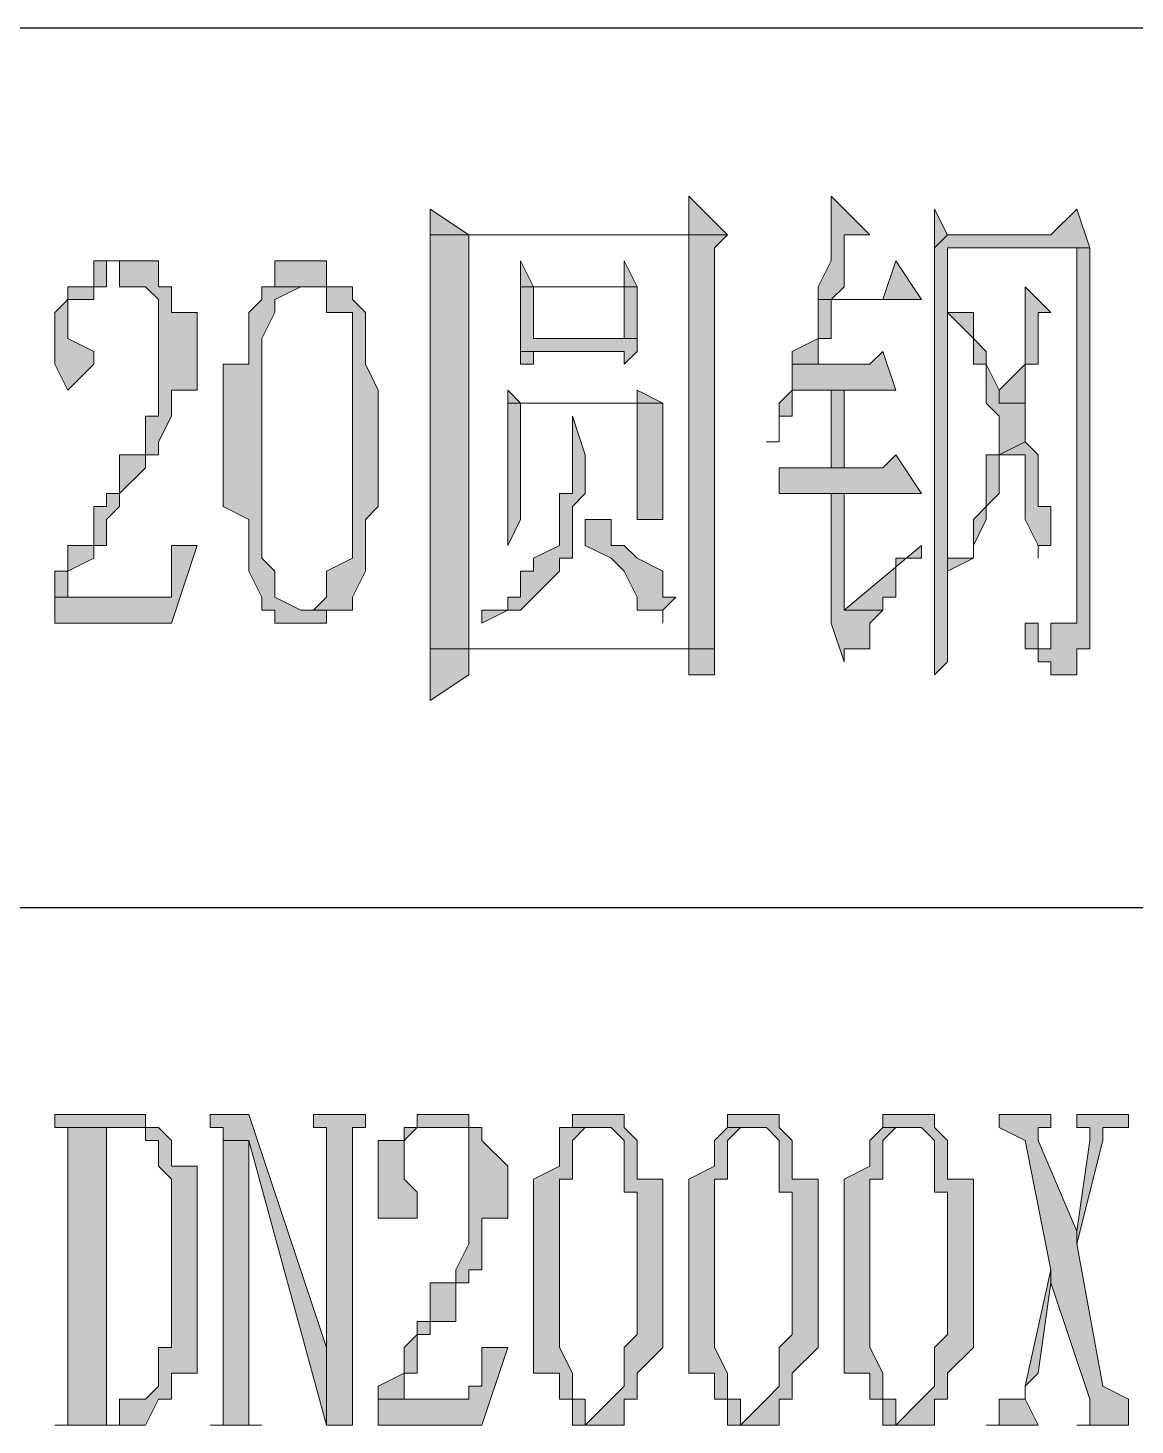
# Model space of a CAD drawing. Header units: millimetres. Extents: x 20 to 821, y 1 to 1134.
# Drawn here: x 636.28 to 651.69, y 192.38 to 211.82 of the extents above; entities that cross this region are included whole.
import ezdxf

# ---------------------------------------------------------------- set-up
doc = ezdxf.new("R2010")
doc.units = ezdxf.units.MM
doc.layers.add('1', color=7, linetype='Continuous')

msp = doc.modelspace()

# ---------------------------------------------------------------- hatches: boundary and pattern name
h = msp.add_hatch(color=0)
h.dxf.hatch_style = 2
h.paths.add_polyline_path([(645.48, 209.481732), (645.48, 208.941732), (642.42, 208.941732), (646.02, 208.941732)])
h = msp.add_hatch(color=0)
h.dxf.hatch_style = 2
h.paths.add_polyline_path([(647.46, 209.481732), (647.46, 208.581732), (647.28, 208.221732), (647.28, 208.041732), (647.46, 208.041732), (647.64, 208.221732), (647.64, 208.941732), (648, 208.941732)])
h = msp.add_hatch(color=0)
h.dxf.hatch_style = 2
h.paths.add_polyline_path([(641.88, 209.301732), (641.88, 208.941732), (645.48, 208.941732), (645.48, 203.181732), (642.42, 203.181732), (645.84, 203.181732), (645.84, 203.541732), (645.84, 208.761732), (646.02, 208.941732), (642.42, 208.941732)])
h = msp.add_hatch(color=0)
h.dxf.hatch_style = 2
h.paths.add_polyline_path([(648.9, 209.301732), (648.9, 208.761732), (649.08, 208.941732)])
h = msp.add_hatch(color=0)
h.dxf.hatch_style = 2
h.paths.add_polyline_path([(650.88, 209.301732), (650.52, 208.941732), (649.08, 208.941732), (648.9, 208.761732), (648.9, 204.981732), (648.9, 202.821732), (649.08, 203.001732), (649.08, 208.761732), (650.88, 208.761732), (651.06, 208.761732)])
h = msp.add_hatch(color=0)
h.dxf.hatch_style = 2
h.paths.add_polyline_path([(641.88, 208.941732), (641.88, 203.181732), (645.48, 203.181732), (645.48, 202.821732), (645.84, 202.821732), (645.84, 203.181732), (642.42, 203.181732), (642.42, 208.941732), (645.48, 208.941732)])
h = msp.add_hatch(color=0)
h.dxf.hatch_style = 2
h.paths.add_polyline_path([(651.06, 208.761732), (650.88, 208.761732), (650.88, 203.541732), (650.52, 203.541732), (650.52, 203.181732), (650.16, 203.181732), (650.34, 203.181732), (650.34, 203.001732), (650.52, 203.001732), (650.52, 202.821732), (650.88, 202.821732), (650.88, 203.181732), (651.06, 203.181732)])
h = msp.add_hatch(color=0)
h.dxf.hatch_style = 2
h.paths.add_polyline_path([(637.2, 208.581732), (637.2, 208.221732), (636.84, 208.221732), (636.84, 208.041732), (636.66, 207.861732), (636.66, 207.141732), (636.84, 206.781732), (637.2, 207.141732), (637.2, 207.321732), (636.84, 207.501732), (636.84, 208.041732), (637.2, 208.041732), (637.2, 208.221732), (637.38, 208.221732), (637.38, 208.581732), (637.56, 208.581732)])
h = msp.add_hatch(color=0)
h.dxf.hatch_style = 2
h.paths.add_polyline_path([(637.56, 208.581732), (637.2, 208.581732), (637.56, 208.581732), (637.56, 208.221732), (637.92, 208.221732), (638.1, 208.041732), (638.1, 206.421732), (637.92, 206.421732), (637.92, 206.061732), (637.92, 205.881732), (637.56, 205.881732), (637.56, 205.341732), (637.38, 205.341732), (637.38, 205.161732), (637.2, 205.161732), (637.2, 204.621732), (636.84, 204.621732), (636.84, 204.261732), (636.66, 204.261732), (636.66, 203.901732), (636.84, 203.901732), (636.84, 204.261732), (637.2, 204.441732), (637.2, 204.621732), (637.38, 204.621732), (637.38, 204.981732), (637.56, 205.161732), (637.56, 205.341732), (637.92, 205.701732), (637.92, 205.881732), (638.1, 205.881732), (638.1, 206.061732), (638.28, 206.421732), (638.28, 206.781732), (638.64, 206.781732), (638.64, 207.861732), (638.28, 207.861732), (638.28, 208.221732), (638.1, 208.221732), (638.1, 208.581732), (637.92, 208.581732)])
h = msp.add_hatch(color=0)
h.dxf.hatch_style = 2
h.paths.add_polyline_path([(640.26, 208.581732), (639.72, 208.581732), (639.72, 208.221732), (640.44, 208.221732), (640.44, 208.041732), (640.44, 207.861732), (640.8, 207.861732), (640.8, 206.061732), (640.8, 205.881732), (640.8, 204.441732), (640.44, 204.261732), (640.44, 203.901732), (640.26, 203.721732), (640.8, 203.721732), (640.8, 203.901732), (640.98, 204.261732), (640.98, 204.981732), (641.16, 205.161732), (641.16, 206.781732), (640.98, 207.141732), (640.98, 207.861732), (640.8, 208.041732), (640.8, 208.221732), (640.44, 208.221732), (640.44, 208.581732)])
h = msp.add_hatch(color=0)
h.dxf.hatch_style = 2
h.paths.add_polyline_path([(643.14, 208.581732), (643.14, 208.221732), (643.32, 208.221732)])
h = msp.add_hatch(color=0)
h.dxf.hatch_style = 2
h.paths.add_polyline_path([(644.58, 208.581732), (644.58, 208.221732), (643.32, 208.221732), (643.14, 208.221732), (643.14, 208.041732), (643.14, 207.321732), (644.58, 207.321732), (644.58, 207.141732), (644.76, 207.321732), (644.76, 207.501732), (643.32, 207.501732), (643.32, 208.221732), (644.58, 208.221732), (644.76, 208.221732)])
h = msp.add_hatch(color=0)
h.dxf.hatch_style = 2
h.paths.add_polyline_path([(648.36, 208.581732), (648.18, 208.041732), (647.28, 208.041732), (647.28, 207.861732), (647.28, 207.501732), (646.92, 207.321732), (646.92, 207.141732), (647.28, 207.141732), (647.28, 207.501732), (647.46, 207.501732), (647.46, 208.041732), (648.72, 208.041732)])
h = msp.add_hatch(color=0)
h.dxf.hatch_style = 2
h.paths.add_polyline_path([(639.72, 208.221732), (639.54, 208.221732), (639.54, 208.041732), (639.36, 207.861732), (639.36, 207.141732), (639, 207.141732), (639, 205.161732), (639.36, 204.981732), (639.36, 204.441732), (639.36, 204.261732), (639.54, 203.901732), (639.54, 203.721732), (639.72, 203.721732), (639.72, 203.541732), (640.08, 203.541732), (640.44, 203.541732), (640.44, 203.721732), (640.08, 203.721732), (639.72, 203.901732), (639.72, 204.261732), (639.54, 204.441732), (639.54, 207.501732), (639.72, 207.861732), (639.72, 208.041732), (640.08, 208.221732), (640.26, 208.221732)])
h = msp.add_hatch(color=0)
h.dxf.hatch_style = 2
h.paths.add_polyline_path([(644.76, 208.221732), (644.58, 208.221732), (644.58, 207.501732), (643.32, 207.501732), (644.76, 207.501732)])
h = msp.add_hatch(color=0)
h.dxf.hatch_style = 2
h.paths.add_polyline_path([(650.16, 208.221732), (650.16, 207.141732), (649.8, 206.781732), (649.8, 206.601732), (650.16, 206.601732), (650.16, 207.141732), (650.34, 207.141732), (650.34, 207.861732), (650.52, 207.861732)])
h = msp.add_hatch(color=0)
h.dxf.hatch_style = 2
h.paths.add_polyline_path([(649.08, 207.861732), (649.44, 207.501732), (649.44, 207.141732), (649.62, 207.141732), (649.62, 206.601732), (649.8, 206.421732), (649.8, 205.881732), (649.62, 205.881732), (649.62, 205.161732), (649.44, 204.981732), (649.44, 204.441732), (649.08, 204.441732), (649.08, 204.261732), (649.44, 204.441732), (649.44, 204.621732), (649.62, 204.981732), (649.62, 205.161732), (649.8, 205.341732), (649.8, 205.881732), (650.16, 206.061732), (650.16, 206.601732), (649.8, 206.601732), (649.8, 206.781732), (649.62, 207.141732), (649.62, 207.321732), (649.44, 207.501732), (649.44, 207.861732)])
h = msp.add_hatch(color=0)
h.dxf.hatch_style = 2
h.paths.add_polyline_path([(643.14, 207.321732), (643.14, 207.141732), (643.32, 207.141732), (643.32, 207.321732), (644.58, 207.321732)])
h = msp.add_hatch(color=0)
h.dxf.hatch_style = 2
h.paths.add_polyline_path([(648.18, 207.321732), (648, 207.141732), (646.92, 207.141732), (646.92, 206.781732), (646.74, 206.601732), (646.74, 206.061732), (646.56, 206.061732), (646.74, 206.061732), (646.74, 206.421732), (646.92, 206.421732), (646.92, 206.601732), (646.92, 206.781732), (647.46, 206.781732), (648.36, 206.781732)])
h = msp.add_hatch(color=0)
h.dxf.hatch_style = 2
h.paths.add_polyline_path([(642.96, 206.781732), (642.96, 206.601732), (644.76, 206.601732), (644.76, 204.981732), (645.12, 204.981732), (645.12, 206.601732), (643.14, 206.601732)])
h = msp.add_hatch(color=0)
h.dxf.hatch_style = 2
h.paths.add_polyline_path([(644.76, 206.781732), (644.76, 206.601732), (643.14, 206.601732), (645.12, 206.601732)])
h = msp.add_hatch(color=0)
h.dxf.hatch_style = 2
h.paths.add_polyline_path([(647.46, 205.701732), (647.64, 205.701732), (647.64, 206.781732), (647.46, 206.781732)])
h = msp.add_hatch(color=0)
h.dxf.hatch_style = 2
h.paths.add_polyline_path([(642.96, 206.601732), (642.96, 204.621732), (643.14, 204.981732), (643.14, 206.601732), (644.76, 206.601732)])
h = msp.add_hatch(color=0)
h.dxf.hatch_style = 2
h.paths.add_polyline_path([(643.86, 206.421732), (643.86, 205.341732), (643.68, 205.341732), (643.68, 204.621732), (643.32, 204.441732), (643.32, 204.261732), (643.14, 204.261732), (643.14, 203.901732), (642.96, 203.901732), (642.96, 203.721732), (642.6, 203.721732), (642.6, 203.541732), (642.96, 203.721732), (643.14, 203.721732), (643.32, 203.901732), (643.68, 204.261732), (643.68, 204.441732), (643.86, 204.441732), (643.86, 205.161732), (644.04, 205.341732), (644.04, 205.881732)])
h = msp.add_hatch(color=0)
h.dxf.hatch_style = 2
h.paths.add_polyline_path([(648.36, 205.881732), (648.18, 205.701732), (646.74, 205.701732), (646.74, 205.341732), (648.72, 205.341732)])
h = msp.add_hatch(color=0)
h.dxf.hatch_style = 2
h.paths.add_polyline_path([(650.16, 206.061732), (649.8, 205.881732), (650.16, 205.881732), (650.16, 205.701732), (650.16, 204.981732), (650.34, 204.621732), (650.34, 204.441732), (650.34, 204.621732), (650.52, 204.621732), (650.52, 204.981732), (650.52, 205.161732), (650.34, 205.161732), (650.34, 205.881732)])
h = msp.add_hatch(color=0)
h.dxf.hatch_style = 2
h.paths.add_polyline_path([(647.64, 205.341732), (647.46, 205.341732), (647.46, 203.721732), (647.46, 203.541732), (647.64, 203.001732), (647.64, 203.181732), (648, 203.181732), (648, 203.541732), (648.18, 203.721732), (647.64, 203.721732)])
h = msp.add_hatch(color=0)
h.dxf.hatch_style = 2
h.paths.add_polyline_path([(644.04, 204.981732), (644.04, 204.621732), (644.4, 204.441732), (644.58, 204.261732), (644.76, 203.901732), (644.76, 203.721732), (645.12, 203.721732), (645.12, 203.541732), (645.12, 203.721732), (645.3, 203.901732), (645.12, 203.901732), (645.12, 204.261732), (644.76, 204.441732), (644.58, 204.621732), (644.4, 204.621732), (644.4, 204.981732)])
h = msp.add_hatch(color=0)
h.dxf.hatch_style = 2
h.paths.add_polyline_path([(638.64, 204.621732), (638.28, 204.621732), (638.28, 204.441732), (638.28, 203.901732), (638.1, 203.901732), (636.66, 203.901732), (636.66, 203.541732), (638.28, 203.541732)])
h = msp.add_hatch(color=0)
h.dxf.hatch_style = 2
h.paths.add_polyline_path([(648.72, 204.621732), (647.64, 203.721732), (648.18, 203.721732), (648.18, 203.901732), (648.36, 203.901732), (648.36, 204.261732), (648.36, 204.441732), (648.72, 204.441732)])
h = msp.add_hatch(color=0)
h.dxf.hatch_style = 2
h.paths.add_polyline_path([(650.16, 203.541732), (650.16, 203.181732), (650.52, 203.181732), (650.34, 203.181732), (650.34, 203.541732)])
h = msp.add_hatch(color=0)
h.dxf.hatch_style = 2
h.paths.add_polyline_path([(641.88, 203.181732), (641.88, 202.461732), (642.42, 202.821732), (642.42, 203.181732), (645.48, 203.181732)])
h = msp.add_hatch(color=0)
h.dxf.hatch_style = 2
h.paths.add_polyline_path([(637.56, 196.701732), (636.66, 196.701732), (636.66, 196.521732), (637.92, 196.521732), (637.92, 196.341732), (638.1, 196.341732), (638.1, 195.981732), (638.28, 195.801732), (638.28, 194.541732), (638.28, 194.361732), (638.28, 193.461732), (638.1, 193.461732), (638.1, 192.921732), (637.92, 192.741732), (637.56, 192.741732), (637.56, 192.381732), (636.66, 192.381732), (637.38, 192.381732), (637.92, 192.381732), (638.1, 192.741732), (638.28, 192.741732), (638.28, 192.921732), (638.28, 193.101732), (638.64, 193.101732), (638.64, 195.981732), (638.28, 195.981732), (638.28, 196.341732), (638.1, 196.521732), (637.92, 196.521732), (637.92, 196.701732)])
h = msp.add_hatch(color=0)
h.dxf.hatch_style = 2
h.paths.add_polyline_path([(639.36, 196.701732), (638.82, 196.701732), (638.82, 196.521732), (639, 196.521732), (639, 196.341732), (639.36, 196.341732), (640.44, 192.381732), (640.44, 193.461732)])
h = msp.add_hatch(color=0)
h.dxf.hatch_style = 2
h.paths.add_polyline_path([(640.98, 196.701732), (640.26, 196.701732), (640.26, 196.521732), (640.44, 196.521732), (640.44, 196.341732), (640.44, 192.381732), (640.8, 192.381732), (640.8, 196.521732), (640.98, 196.521732)])
h = msp.add_hatch(color=0)
h.dxf.hatch_style = 2
h.paths.add_polyline_path([(641.88, 196.701732), (641.7, 196.701732), (641.7, 196.521732), (642.42, 196.521732), (642.42, 196.341732), (642.42, 194.901732), (642.24, 194.541732), (642.24, 194.361732), (641.88, 194.361732), (641.88, 193.821732), (641.7, 193.821732), (641.7, 193.641732), (641.52, 193.461732), (641.52, 193.101732), (641.16, 192.921732), (641.16, 192.741732), (641.52, 192.741732), (641.52, 193.101732), (641.7, 193.101732), (641.7, 193.641732), (641.88, 193.641732), (641.88, 193.821732), (642.24, 193.821732), (642.24, 194.361732), (642.42, 194.361732), (642.42, 194.541732), (642.6, 194.541732), (642.6, 195.261732), (642.96, 195.261732), (642.96, 195.981732), (642.6, 196.341732), (642.6, 196.521732), (642.42, 196.521732), (642.42, 196.701732), (642.24, 196.701732)])
h = msp.add_hatch(color=0)
h.dxf.hatch_style = 2
h.paths.add_polyline_path([(644.04, 196.701732), (643.86, 196.701732), (643.86, 196.521732), (644.4, 196.521732), (644.58, 196.341732), (644.58, 195.621732), (644.76, 195.621732), (644.76, 194.541732), (644.76, 194.361732), (644.76, 193.641732), (644.58, 193.461732), (644.58, 192.921732), (644.4, 192.741732), (644.04, 192.381732), (644.58, 192.381732), (644.58, 192.741732), (644.76, 192.741732), (644.76, 192.921732), (644.76, 193.101732), (645.12, 193.461732), (645.12, 195.801732), (644.76, 195.801732), (644.76, 196.341732), (644.58, 196.521732), (644.58, 196.701732), (644.4, 196.701732)])
h = msp.add_hatch(color=0)
h.dxf.hatch_style = 2
h.paths.add_polyline_path([(646.2, 196.701732), (646.02, 196.701732), (646.02, 196.521732), (646.56, 196.521732), (646.74, 196.341732), (646.74, 195.621732), (646.92, 195.621732), (646.92, 194.541732), (646.92, 194.361732), (646.92, 193.641732), (646.74, 193.461732), (646.74, 192.921732), (646.56, 192.741732), (646.2, 192.381732), (646.74, 192.381732), (646.74, 192.741732), (646.92, 192.741732), (646.92, 192.921732), (646.92, 193.101732), (647.28, 193.461732), (647.28, 195.801732), (646.92, 195.801732), (646.92, 196.341732), (646.74, 196.521732), (646.74, 196.701732), (646.56, 196.701732)])
h = msp.add_hatch(color=0)
h.dxf.hatch_style = 2
h.paths.add_polyline_path([(648.36, 196.701732), (648.18, 196.701732), (648.18, 196.521732), (648.72, 196.521732), (648.9, 196.341732), (648.9, 195.621732), (649.08, 195.621732), (649.08, 194.541732), (649.08, 194.361732), (649.08, 193.641732), (648.9, 193.461732), (648.9, 192.921732), (648.72, 192.741732), (648.36, 192.381732), (648.9, 192.381732), (648.9, 192.741732), (649.08, 192.741732), (649.08, 192.921732), (649.08, 193.101732), (649.44, 193.461732), (649.44, 195.801732), (649.08, 195.801732), (649.08, 196.341732), (648.9, 196.521732), (648.9, 196.701732), (648.72, 196.701732)])
h = msp.add_hatch(color=0)
h.dxf.hatch_style = 2
h.paths.add_polyline_path([(650.52, 196.701732), (649.8, 196.701732), (649.8, 196.521732), (650.16, 196.341732), (650.52, 194.541732), (650.52, 194.361732), (651.06, 192.741732), (651.06, 192.381732), (650.88, 192.381732), (651.6, 192.381732), (651.6, 192.741732), (651.24, 192.921732), (650.88, 194.901732), (650.88, 195.081732), (650.34, 196.341732), (650.34, 196.521732), (650.52, 196.521732)])
h = msp.add_hatch(color=0)
h.dxf.hatch_style = 2
h.paths.add_polyline_path([(651.6, 196.701732), (650.88, 196.701732), (650.88, 196.521732), (651.06, 196.521732), (651.06, 196.341732), (650.88, 195.081732), (650.88, 194.901732), (651.24, 196.341732), (651.24, 196.521732), (651.6, 196.521732)])
h = msp.add_hatch(color=0)
h.dxf.hatch_style = 2
h.paths.add_polyline_path([(636.84, 192.381732), (637.38, 192.381732), (637.38, 196.521732), (636.84, 196.521732)])
h = msp.add_hatch(color=0)
h.dxf.hatch_style = 2
h.paths.add_polyline_path([(641.7, 196.521732), (641.52, 196.521732), (641.52, 196.341732), (641.16, 196.341732), (641.16, 195.981732), (641.16, 195.261732), (641.52, 195.261732), (641.7, 195.261732), (641.7, 195.621732), (641.52, 195.801732), (641.52, 196.341732), (641.7, 196.521732), (641.88, 196.521732)])
h = msp.add_hatch(color=0)
h.dxf.hatch_style = 2
h.paths.add_polyline_path([(643.86, 196.521732), (643.68, 196.521732), (643.68, 196.341732), (643.68, 195.981732), (643.32, 195.801732), (643.32, 193.461732), (643.32, 193.101732), (643.68, 193.101732), (643.68, 192.921732), (643.68, 192.741732), (643.86, 192.741732), (643.86, 192.381732), (644.04, 192.381732), (644.58, 192.381732), (644.04, 192.381732), (644.04, 192.741732), (643.86, 192.741732), (643.86, 193.101732), (643.68, 193.461732), (643.68, 195.801732), (643.86, 195.801732), (643.86, 196.341732), (644.04, 196.521732)])
h = msp.add_hatch(color=0)
h.dxf.hatch_style = 2
h.paths.add_polyline_path([(646.02, 196.521732), (645.84, 196.341732), (645.84, 195.981732), (645.48, 195.801732), (645.48, 193.461732), (645.48, 193.101732), (645.84, 193.101732), (645.84, 192.921732), (645.84, 192.741732), (646.02, 192.741732), (646.02, 192.381732), (646.2, 192.381732), (646.74, 192.381732), (646.2, 192.381732), (646.2, 192.741732), (646.02, 192.741732), (646.02, 193.101732), (645.84, 193.461732), (645.84, 195.801732), (646.02, 195.801732), (646.02, 196.341732), (646.2, 196.521732)])
h = msp.add_hatch(color=0)
h.dxf.hatch_style = 2
h.paths.add_polyline_path([(648.18, 196.521732), (648, 196.341732), (648, 195.981732), (647.64, 195.801732), (647.64, 193.461732), (647.64, 193.101732), (648, 193.101732), (648, 192.921732), (648, 192.741732), (648.18, 192.741732), (648.18, 192.381732), (648.36, 192.381732), (648.9, 192.381732), (648.36, 192.381732), (648.36, 192.741732), (648.18, 192.741732), (648.18, 193.101732), (648, 193.461732), (648, 195.801732), (648.18, 195.801732), (648.18, 196.341732), (648.36, 196.521732)])
h = msp.add_hatch(color=0)
h.dxf.hatch_style = 2
h.paths.add_polyline_path([(639, 196.341732), (639, 192.381732), (638.82, 192.381732), (639.54, 192.381732), (639.36, 192.381732), (639.36, 196.341732)])
h = msp.add_hatch(color=0)
h.dxf.hatch_style = 2
h.paths.add_polyline_path([(650.52, 194.541732), (650.16, 192.921732), (650.16, 192.741732), (649.8, 192.741732), (649.8, 192.381732), (649.62, 192.381732), (650.34, 192.381732), (650.16, 192.741732), (650.16, 192.921732), (650.34, 193.101732), (650.52, 194.361732)])
h = msp.add_hatch(color=0)
h.dxf.hatch_style = 2
h.paths.add_polyline_path([(642.96, 193.461732), (642.6, 193.461732), (642.6, 193.101732), (642.6, 192.921732), (642.42, 192.921732), (642.42, 192.741732), (641.52, 192.741732), (641.16, 192.741732), (641.16, 192.381732), (642.6, 192.381732)])

# ---------------------------------------------------------------- linework, layer by layer
at = {"layer": '1', "color": 0, "lineweight": 25}
for points in [[(557.64, 211.821732), (821.16, 211.821732)], [(557.64, 199.581732), (821.16, 199.581732)]]:
    msp.add_lwpolyline(points, dxfattribs=at)
at = {"layer": '1', "color": 0, "lineweight": 5}
for points in [[(645.48, 209.481732), (645.48, 208.941732), (642.42, 208.941732), (646.02, 208.941732), (645.48, 209.481732)], [(647.46, 209.481732), (647.46, 208.581732), (647.28, 208.221732), (647.28, 208.041732), (647.46, 208.041732), (647.64, 208.221732), (647.64, 208.941732), (648, 208.941732), (647.46, 209.481732)], [(641.88, 209.301732), (641.88, 208.941732), (645.48, 208.941732), (645.48, 203.181732), (642.42, 203.181732), (645.84, 203.181732), (645.84, 203.541732), (645.84, 208.761732), (646.02, 208.941732), (642.42, 208.941732), (641.88, 209.301732)], [(648.9, 209.301732), (648.9, 208.761732), (649.08, 208.941732), (648.9, 209.301732)], [(650.88, 209.301732), (650.52, 208.941732), (649.08, 208.941732), (648.9, 208.761732), (648.9, 204.981732), (648.9, 204.981732), (648.9, 202.821732), (649.08, 203.001732), (649.08, 208.761732), (650.88, 208.761732), (651.06, 208.761732), (650.88, 209.301732)], [(641.88, 208.941732), (641.88, 203.181732), (645.48, 203.181732), (645.48, 202.821732), (645.84, 202.821732), (645.84, 203.181732), (642.42, 203.181732), (642.42, 208.941732), (645.48, 208.941732), (641.88, 208.941732)], [(651.06, 208.761732), (650.88, 208.761732), (650.88, 203.541732), (650.52, 203.541732), (650.52, 203.181732), (650.16, 203.181732), (650.34, 203.181732), (650.34, 203.001732), (650.52, 203.001732), (650.52, 202.821732), (650.88, 202.821732), (650.88, 203.181732), (651.06, 203.181732), (651.06, 208.761732)], [(637.2, 208.581732), (637.2, 208.221732), (636.84, 208.221732), (636.84, 208.041732), (636.66, 207.861732), (636.66, 207.141732), (636.84, 206.781732), (637.2, 207.141732), (637.2, 207.321732), (636.84, 207.501732), (636.84, 208.041732), (637.2, 208.041732), (637.2, 208.221732), (637.38, 208.221732), (637.38, 208.581732), (637.56, 208.581732), (637.2, 208.581732)], [(637.56, 208.581732), (637.2, 208.581732), (637.56, 208.581732), (637.56, 208.221732), (637.92, 208.221732), (638.1, 208.041732), (638.1, 206.421732), (637.92, 206.421732), (637.92, 206.061732), (637.92, 206.061732), (637.92, 205.881732), (637.56, 205.881732), (637.56, 205.341732), (637.38, 205.341732), (637.38, 205.161732), (637.2, 205.161732), (637.2, 204.621732), (636.84, 204.621732), (636.84, 204.261732), (636.66, 204.261732), (636.66, 203.901732), (636.84, 203.901732), (636.84, 204.261732), (637.2, 204.441732), (637.2, 204.621732), (637.38, 204.621732), (637.38, 204.981732), (637.56, 205.161732), (637.56, 205.341732), (637.92, 205.701732), (637.92, 205.881732), (638.1, 205.881732), (638.1, 206.061732), (638.28, 206.421732), (638.28, 206.781732), (638.64, 206.781732), (638.64, 207.861732), (638.28, 207.861732), (638.28, 208.221732), (638.1, 208.221732), (638.1, 208.581732), (637.92, 208.581732), (637.56, 208.581732)], [(640.26, 208.581732), (639.72, 208.581732), (639.72, 208.221732), (640.44, 208.221732), (640.44, 208.041732), (640.44, 207.861732), (640.8, 207.861732), (640.8, 206.061732), (640.8, 205.881732), (640.8, 204.441732), (640.44, 204.261732), (640.44, 203.901732), (640.26, 203.721732), (640.8, 203.721732), (640.8, 203.901732), (640.98, 204.261732), (640.98, 204.981732), (641.16, 205.161732), (641.16, 206.781732), (640.98, 207.141732), (640.98, 207.861732), (640.8, 208.041732), (640.8, 208.221732), (640.44, 208.221732), (640.44, 208.581732), (640.26, 208.581732)], [(643.14, 208.581732), (643.14, 208.221732), (643.32, 208.221732), (643.14, 208.581732)], [(644.58, 208.581732), (644.58, 208.221732), (643.32, 208.221732), (643.14, 208.221732), (643.14, 208.041732), (643.14, 207.321732), (644.58, 207.321732), (644.58, 207.141732), (644.76, 207.321732), (644.76, 207.501732), (643.32, 207.501732), (643.32, 208.221732), (644.58, 208.221732), (644.76, 208.221732), (644.58, 208.581732)], [(648.36, 208.581732), (648.18, 208.041732), (647.28, 208.041732), (647.28, 207.861732), (647.28, 207.501732), (646.92, 207.321732), (646.92, 207.141732), (647.28, 207.141732), (647.28, 207.501732), (647.46, 207.501732), (647.46, 208.041732), (648.72, 208.041732), (648.36, 208.581732)], [(639.72, 208.221732), (639.54, 208.221732), (639.54, 208.041732), (639.36, 207.861732), (639.36, 207.141732), (639, 207.141732), (639, 205.161732), (639.36, 204.981732), (639.36, 204.441732), (639.36, 204.441732), (639.36, 204.261732), (639.54, 203.901732), (639.54, 203.721732), (639.72, 203.721732), (639.72, 203.541732), (640.08, 203.541732), (640.44, 203.541732), (640.44, 203.721732), (640.08, 203.721732), (639.72, 203.901732), (639.72, 204.261732), (639.54, 204.441732), (639.54, 207.501732), (639.72, 207.861732), (639.72, 208.041732), (640.08, 208.221732), (640.26, 208.221732), (639.72, 208.221732)], [(644.76, 208.221732), (644.58, 208.221732), (644.58, 207.501732), (643.32, 207.501732), (644.76, 207.501732), (644.76, 208.221732)], [(650.16, 208.221732), (650.16, 207.141732), (649.8, 206.781732), (649.8, 206.601732), (650.16, 206.601732), (650.16, 207.141732), (650.34, 207.141732), (650.34, 207.861732), (650.52, 207.861732), (650.16, 208.221732)], [(649.08, 207.861732), (649.44, 207.501732), (649.44, 207.141732), (649.62, 207.141732), (649.62, 206.601732), (649.8, 206.421732), (649.8, 205.881732), (649.62, 205.881732), (649.62, 205.161732), (649.44, 204.981732), (649.44, 204.441732), (649.08, 204.441732), (649.08, 204.261732), (649.44, 204.441732), (649.44, 204.621732), (649.62, 204.981732), (649.62, 205.161732), (649.8, 205.341732), (649.8, 205.881732), (650.16, 206.061732), (650.16, 206.601732), (649.8, 206.601732), (649.8, 206.781732), (649.62, 207.141732), (649.62, 207.321732), (649.44, 207.501732), (649.44, 207.861732), (649.08, 207.861732)], [(643.14, 207.321732), (643.14, 207.141732), (643.32, 207.141732), (643.32, 207.321732), (644.58, 207.321732), (643.14, 207.321732)], [(648.18, 207.321732), (648, 207.141732), (646.92, 207.141732), (646.92, 206.781732), (646.74, 206.601732), (646.74, 206.061732), (646.56, 206.061732), (646.74, 206.061732), (646.74, 206.421732), (646.92, 206.421732), (646.92, 206.601732), (646.92, 206.781732), (647.46, 206.781732), (648.36, 206.781732), (648.18, 207.321732)], [(642.96, 206.781732), (642.96, 206.601732), (644.76, 206.601732), (644.76, 204.981732), (645.12, 204.981732), (645.12, 206.601732), (643.14, 206.601732), (642.96, 206.781732)], [(644.76, 206.781732), (644.76, 206.601732), (643.14, 206.601732), (645.12, 206.601732), (644.76, 206.781732)], [(647.46, 205.701732), (647.64, 205.701732), (647.64, 206.781732), (647.46, 206.781732), (647.46, 205.701732)], [(642.96, 206.601732), (642.96, 204.621732), (643.14, 204.981732), (643.14, 206.601732), (644.76, 206.601732), (642.96, 206.601732)], [(643.86, 206.421732), (643.86, 205.341732), (643.68, 205.341732), (643.68, 204.621732), (643.32, 204.441732), (643.32, 204.261732), (643.14, 204.261732), (643.14, 203.901732), (642.96, 203.901732), (642.96, 203.721732), (642.6, 203.721732), (642.6, 203.541732), (642.96, 203.721732), (642.96, 203.721732), (643.14, 203.721732), (643.32, 203.901732), (643.68, 204.261732), (643.68, 204.441732), (643.86, 204.441732), (643.86, 205.161732), (644.04, 205.341732), (644.04, 205.881732), (643.86, 206.421732)], [(648.36, 205.881732), (648.18, 205.701732), (646.74, 205.701732), (646.74, 205.341732), (648.72, 205.341732), (648.36, 205.881732)], [(650.16, 206.061732), (649.8, 205.881732), (650.16, 205.881732), (650.16, 205.701732), (650.16, 204.981732), (650.34, 204.621732), (650.34, 204.441732), (650.34, 204.621732), (650.52, 204.621732), (650.52, 204.981732), (650.52, 205.161732), (650.34, 205.161732), (650.34, 205.881732), (650.16, 206.061732)], [(647.64, 205.341732), (647.46, 205.341732), (647.46, 203.721732), (647.46, 203.541732), (647.64, 203.001732), (647.64, 203.181732), (648, 203.181732), (648, 203.541732), (648.18, 203.721732), (647.64, 203.721732), (647.64, 205.341732)], [(644.04, 204.981732), (644.04, 204.621732), (644.4, 204.441732), (644.58, 204.261732), (644.76, 203.901732), (644.76, 203.721732), (645.12, 203.721732), (645.12, 203.541732), (645.12, 203.721732), (645.3, 203.901732), (645.12, 203.901732), (645.12, 204.261732), (644.76, 204.441732), (644.58, 204.621732), (644.4, 204.621732), (644.4, 204.981732), (644.04, 204.981732)], [(638.64, 204.621732), (638.28, 204.621732), (638.28, 204.441732), (638.28, 203.901732), (638.1, 203.901732), (636.66, 203.901732), (636.66, 203.541732), (638.28, 203.541732), (638.64, 204.621732)], [(648.72, 204.621732), (647.64, 203.721732), (648.18, 203.721732), (648.18, 203.901732), (648.36, 203.901732), (648.36, 204.261732), (648.36, 204.441732), (648.72, 204.441732), (648.72, 204.621732)], [(650.16, 203.541732), (650.16, 203.181732), (650.52, 203.181732), (650.34, 203.181732), (650.34, 203.541732), (650.16, 203.541732)], [(641.88, 203.181732), (641.88, 202.461732), (642.42, 202.821732), (642.42, 203.181732), (645.48, 203.181732), (641.88, 203.181732)], [(637.56, 196.701732), (636.66, 196.701732), (636.66, 196.521732), (637.92, 196.521732), (637.92, 196.341732), (638.1, 196.341732), (638.1, 195.981732), (638.28, 195.801732), (638.28, 194.541732), (638.28, 194.361732), (638.28, 193.461732), (638.1, 193.461732), (638.1, 192.921732), (637.92, 192.741732), (637.56, 192.741732), (637.56, 192.381732), (636.66, 192.381732), (637.38, 192.381732), (637.92, 192.381732), (638.1, 192.741732), (638.28, 192.741732), (638.28, 192.921732), (638.28, 193.101732), (638.64, 193.101732), (638.64, 195.981732), (638.28, 195.981732), (638.28, 196.341732), (638.1, 196.521732), (637.92, 196.521732), (637.92, 196.701732), (637.56, 196.701732)], [(639.36, 196.701732), (638.82, 196.701732), (638.82, 196.521732), (639, 196.521732), (639, 196.341732), (639.36, 196.341732), (640.44, 192.381732), (640.44, 193.461732), (639.36, 196.701732)], [(640.98, 196.701732), (640.26, 196.701732), (640.26, 196.521732), (640.44, 196.521732), (640.44, 196.341732), (640.44, 192.381732), (640.8, 192.381732), (640.8, 196.521732), (640.98, 196.521732), (640.98, 196.701732)], [(641.88, 196.701732), (641.7, 196.701732), (641.7, 196.521732), (642.42, 196.521732), (642.42, 196.341732), (642.42, 194.901732), (642.24, 194.541732), (642.24, 194.541732), (642.24, 194.361732), (641.88, 194.361732), (641.88, 193.821732), (641.7, 193.821732), (641.7, 193.641732), (641.52, 193.461732), (641.52, 193.101732), (641.16, 192.921732), (641.16, 192.741732), (641.52, 192.741732), (641.52, 193.101732), (641.7, 193.101732), (641.7, 193.641732), (641.88, 193.641732), (641.88, 193.821732), (642.24, 193.821732), (642.24, 194.361732), (642.42, 194.361732), (642.42, 194.541732), (642.6, 194.541732), (642.6, 195.261732), (642.96, 195.261732), (642.96, 195.981732), (642.6, 196.341732), (642.6, 196.521732), (642.42, 196.521732), (642.42, 196.701732), (642.24, 196.701732), (641.88, 196.701732)], [(644.04, 196.701732), (643.86, 196.701732), (643.86, 196.521732), (644.4, 196.521732), (644.58, 196.341732), (644.58, 195.621732), (644.76, 195.621732), (644.76, 194.541732), (644.76, 194.361732), (644.76, 193.641732), (644.58, 193.461732), (644.58, 192.921732), (644.4, 192.741732), (644.04, 192.381732), (644.58, 192.381732), (644.58, 192.741732), (644.76, 192.741732), (644.76, 192.921732), (644.76, 193.101732), (645.12, 193.461732), (645.12, 195.801732), (644.76, 195.801732), (644.76, 196.341732), (644.58, 196.521732), (644.58, 196.701732), (644.4, 196.701732), (644.04, 196.701732)], [(646.2, 196.701732), (646.02, 196.701732), (646.02, 196.521732), (646.56, 196.521732), (646.74, 196.341732), (646.74, 195.621732), (646.92, 195.621732), (646.92, 194.541732), (646.92, 194.361732), (646.92, 193.641732), (646.74, 193.461732), (646.74, 192.921732), (646.56, 192.741732), (646.2, 192.381732), (646.74, 192.381732), (646.74, 192.741732), (646.92, 192.741732), (646.92, 192.921732), (646.92, 193.101732), (647.28, 193.461732), (647.28, 195.801732), (646.92, 195.801732), (646.92, 196.341732), (646.74, 196.521732), (646.74, 196.701732), (646.56, 196.701732), (646.2, 196.701732)], [(648.36, 196.701732), (648.18, 196.701732), (648.18, 196.521732), (648.72, 196.521732), (648.9, 196.341732), (648.9, 195.621732), (649.08, 195.621732), (649.08, 194.541732), (649.08, 194.361732), (649.08, 193.641732), (648.9, 193.461732), (648.9, 192.921732), (648.72, 192.741732), (648.36, 192.381732), (648.9, 192.381732), (648.9, 192.741732), (649.08, 192.741732), (649.08, 192.921732), (649.08, 193.101732), (649.44, 193.461732), (649.44, 195.801732), (649.08, 195.801732), (649.08, 196.341732), (648.9, 196.521732), (648.9, 196.701732), (648.72, 196.701732), (648.36, 196.701732)], [(650.52, 196.701732), (649.8, 196.701732), (649.8, 196.521732), (650.16, 196.341732), (650.52, 194.541732), (650.52, 194.361732), (651.06, 192.741732), (651.06, 192.381732), (650.88, 192.381732), (651.6, 192.381732), (651.6, 192.741732), (651.24, 192.921732), (650.88, 194.901732), (650.88, 195.081732), (650.34, 196.341732), (650.34, 196.341732), (650.34, 196.521732), (650.52, 196.521732), (650.52, 196.701732)], [(651.6, 196.701732), (650.88, 196.701732), (650.88, 196.521732), (651.06, 196.521732), (651.06, 196.341732), (650.88, 195.081732), (650.88, 194.901732), (651.24, 196.341732), (651.24, 196.521732), (651.6, 196.521732), (651.6, 196.701732)], [(636.84, 192.381732), (637.38, 192.381732), (637.38, 196.521732), (636.84, 196.521732), (636.84, 192.381732)], [(641.7, 196.521732), (641.52, 196.521732), (641.52, 196.341732), (641.16, 196.341732), (641.16, 195.981732), (641.16, 195.261732), (641.52, 195.261732), (641.7, 195.261732), (641.7, 195.621732), (641.52, 195.801732), (641.52, 196.341732), (641.52, 196.341732), (641.7, 196.521732), (641.88, 196.521732), (641.7, 196.521732)], [(643.86, 196.521732), (643.68, 196.521732), (643.68, 196.341732), (643.68, 195.981732), (643.32, 195.801732), (643.32, 193.461732), (643.32, 193.101732), (643.68, 193.101732), (643.68, 192.921732), (643.68, 192.741732), (643.86, 192.741732), (643.86, 192.381732), (644.04, 192.381732), (644.58, 192.381732), (644.04, 192.381732), (644.04, 192.741732), (643.86, 192.741732), (643.86, 193.101732), (643.68, 193.461732), (643.68, 195.801732), (643.86, 195.801732), (643.86, 196.341732), (644.04, 196.521732), (643.86, 196.521732)], [(646.02, 196.521732), (645.84, 196.341732), (645.84, 195.981732), (645.48, 195.801732), (645.48, 193.461732), (645.48, 193.101732), (645.84, 193.101732), (645.84, 192.921732), (645.84, 192.741732), (646.02, 192.741732), (646.02, 192.381732), (646.2, 192.381732), (646.74, 192.381732), (646.2, 192.381732), (646.2, 192.741732), (646.02, 192.741732), (646.02, 193.101732), (645.84, 193.461732), (645.84, 195.801732), (646.02, 195.801732), (646.02, 196.341732), (646.2, 196.521732), (646.02, 196.521732)], [(648.18, 196.521732), (648, 196.341732), (648, 195.981732), (647.64, 195.801732), (647.64, 193.461732), (647.64, 193.101732), (648, 193.101732), (648, 192.921732), (648, 192.741732), (648.18, 192.741732), (648.18, 192.381732), (648.36, 192.381732), (648.9, 192.381732), (648.36, 192.381732), (648.36, 192.741732), (648.18, 192.741732), (648.18, 193.101732), (648, 193.461732), (648, 195.801732), (648.18, 195.801732), (648.18, 196.341732), (648.36, 196.521732), (648.18, 196.521732)], [(639, 196.341732), (639, 192.381732), (638.82, 192.381732), (639.54, 192.381732), (639.36, 192.381732), (639.36, 196.341732), (639, 196.341732)], [(650.52, 194.541732), (650.16, 192.921732), (650.16, 192.741732), (649.8, 192.741732), (649.8, 192.381732), (649.62, 192.381732), (650.34, 192.381732), (650.16, 192.741732), (650.16, 192.921732), (650.34, 193.101732), (650.52, 194.361732), (650.52, 194.541732)], [(642.96, 193.461732), (642.6, 193.461732), (642.6, 193.101732), (642.6, 192.921732), (642.42, 192.921732), (642.42, 192.741732), (641.52, 192.741732), (641.16, 192.741732), (641.16, 192.381732), (642.6, 192.381732), (642.96, 193.461732)]]:
    msp.add_lwpolyline(points, dxfattribs=at)

doc.saveas('drawing.dxf')
